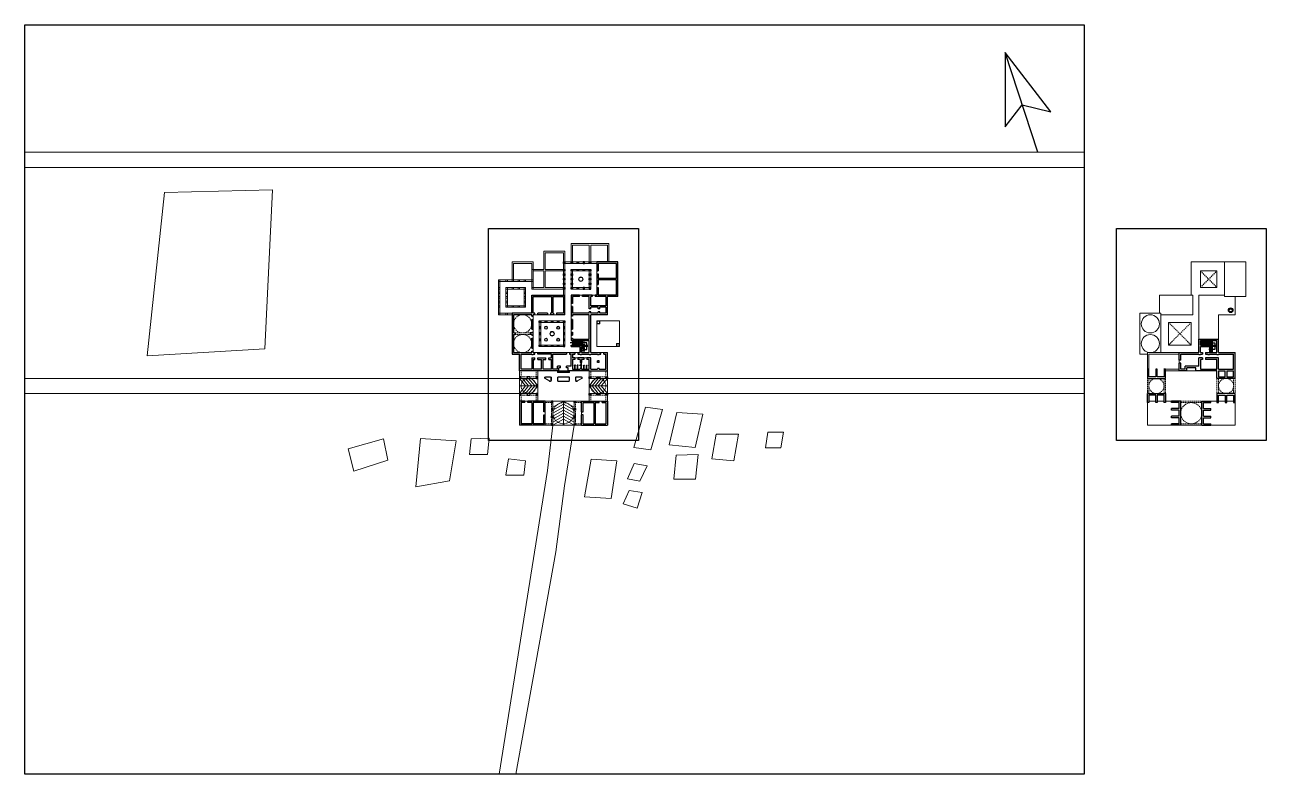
# Model space of a CAD drawing. Header units: millimetres. Extents: x 19 to 1404, y 22 to 319.
# Drawn here: x 18.6 to 510.7, y 21.6 to 318.6 of the extents above; entities that cross this region are included whole.
import ezdxf

# ---------------------------------------------------------------- set-up
doc = ezdxf.new("R2010")
doc.units = ezdxf.units.MM
doc.linetypes.add('HIDDEN', pattern=[0.375, 0.25, -0.125])
for name, color, linetype, lineweight in [('Above', 31, 'Continuous', 15), ('Elevation 1', 41, 'Continuous', 15), ('Elevation 2', 45, 'Continuous', 9), ('Existing', 4, 'Continuous', 13), ('Future expansion', 63, 'Continuous', 9), ('Road', 252, 'Continuous', 13), ('Wall', 42, 'Continuous', 30)]:
    doc.layers.add(name, color=color, linetype=linetype, lineweight=lineweight)
doc.styles.add('1', font='arial.ttf')
doc.dimstyles.new('A3-200', dxfattribs={"dimtxt": 1, "dimasz": 0.5, "dimexe": 0.5, "dimexo": 0.5, "dimgap": 0.1, "dimtad": 2, "dimdec": 1, "dimzin": 0, "dimdsep": 46, "dimtxsty": '1', "dimblk": 'ARCHTICK', "dimcen": 0.1, "dimdle": 0.5, "dimclrd": 256, "dimclre": 256, "dimclrt": 256, "dimadec": 0, "dimazin": 0, "dimtfac": 1, "dimtdec": 1, "dimtofl": 0, "dimtmove": 0, "dimatfit": 3, "dimldrblk": 'ARCHTICK', "dimfxl": 1, "dimtfillclr": 256, "dimtolj": 1, "dimtzin": 0, "dimarcsym": 0})

# ---------------------------------------------------------------- blocks, each defined once
blk = doc.blocks.new('_ArchTick')
at = {"color": 0, "linetype": 'ByBlock', "const_width": 0.15}
blk.add_lwpolyline([(-0.5, -0.5), (0.5, 0.5)], dxfattribs=at)

msp = doc.modelspace()

# ---------------------------------------------------------------- linework, layer by layer
msp.add_line((420.17, 268.09), (407.21, 307.65))
for points in [[(18.59, 318.6), (438.59, 318.6), (438.59, 21.6), (18.59, 21.6)], [(202.42, 153.87), (202.42, 237.87), (261.82, 237.87), (261.82, 153.87)], [(451.3, 153.87), (451.3, 237.87), (510.7, 237.87), (510.7, 153.87)]]:
    msp.add_lwpolyline(points, close=True)
msp.add_lwpolyline([(407.21, 307.65), (407.21, 278.21), (414.01, 286.89), (425.34, 284.06), (407.21, 307.65)])
at = {"layer": 'Above', "linetype": 'HIDDEN', "ltscale": 2}
for p, q in [((484.6, 221.07), (491.2, 214.47)), ((484.6, 214.47), (491.2, 221.07)), ((472, 200.67), (481, 191.67)), ((481, 200.67), (472, 191.67)), ((212.92, 196.47), (218.86, 196.47)), ((212.92, 195.87), (218.92, 195.87)), ((239.92, 191.67), (239.92, 193.47)), ((240.22, 191.67), (240.22, 193.47)), ((240.52, 191.67), (240.52, 193.47)), ((239.62, 188.67), (239.62, 191.07)), ((239.92, 188.67), (239.92, 191.07)), ((240.22, 188.67), (240.22, 191.07)), ((240.52, 191.67), (242.32, 191.67)), ((240.52, 191.37), (242.32, 191.37)), ((240.52, 188.67), (240.52, 191.07)), ((240.52, 191.07), (242.32, 191.07)), ((215.32, 179.07), (215.32, 181.47)), ((217.72, 179.07), (215.32, 179.07)), ((221.32, 179.07), (218.92, 179.07)), ((221.32, 179.07), (221.32, 181.47)), ((242.92, 179.07), (242.92, 181.47)), ((242.92, 179.07), (245.32, 179.07)), ((246.52, 179.07), (248.92, 179.07)), ((248.92, 179.07), (248.92, 181.47)), ((463.6, 178.47), (463.6, 172.47)), ((464.2, 178.47), (464.2, 172.47)), ((470.2, 172.47), (470.2, 178.47)), ((470.8, 172.47), (470.8, 178.47)), ((491.2, 172.47), (491.2, 178.47)), ((491.8, 172.47), (491.8, 178.47)), ((497.8, 178.47), (497.8, 172.47)), ((498.4, 178.47), (498.4, 172.47)), ((217.72, 171.87), (215.32, 171.87)), ((215.32, 171.87), (215.32, 169.47)), ((221.32, 171.87), (218.92, 171.87)), ((221.32, 171.87), (221.32, 169.47)), ((227.32, 168.87), (224.92, 168.87)), ((227.32, 166.47), (227.32, 168.87)), ((236.92, 166.47), (236.92, 168.87)), ((236.92, 168.87), (239.32, 168.87)), ((242.92, 171.87), (245.32, 171.87)), ((242.92, 171.87), (242.92, 169.47)), ((246.52, 171.87), (248.92, 171.87)), ((248.92, 171.87), (248.92, 169.47)), ((476.8, 169.47), (485.2, 169.47)), ((476.8, 168.87), (485.2, 168.87)), ((227.32, 163.47), (227.32, 165.87)), ((227.32, 160.47), (227.32, 162.87)), ((236.92, 163.47), (236.92, 165.87)), ((236.92, 160.47), (236.92, 162.87)), ((227.32, 160.47), (224.92, 160.47)), ((236.92, 160.47), (239.32, 160.47)), ((476.8, 160.47), (485.2, 160.47)), ((476.8, 159.87), (485.2, 159.87))]:
    msp.add_line(p, q, dxfattribs=at)
for centre, radius in [((215.92, 200.07), 3.6), ((215.92, 192.27), 3.6), ((218.32, 175.47), 3), ((245.92, 175.47), 3), ((467.2, 175.47), 3), ((494.8, 175.47), 3), ((232.12, 164.67), 4.2), ((481, 164.67), 4.2)]:
    msp.add_circle(centre, radius, dxfattribs=at)
at = {"layer": 'Elevation 1'}
for p, q in [((232.12, 211.47), (232.12, 224.67)), ((245.32, 224.67), (232.12, 224.67)), ((232.12, 213.87), (232.12, 221.67)), ((245.32, 224.07), (232.72, 224.07)), ((232.72, 211.47), (232.72, 224.07)), ((242.92, 221.67), (235.12, 221.67)), ((235.12, 213.87), (235.12, 221.67)), ((242.92, 213.87), (242.92, 221.67)), ((232.72, 214.47), (232.72, 221.07)), ((242.32, 221.07), (235.72, 221.07)), ((235.72, 214.47), (235.72, 221.07)), ((242.32, 214.47), (242.32, 221.07)), ((245.32, 221.07), (245.32, 219.87)), ((242.92, 213.87), (235.12, 213.87)), ((242.32, 214.47), (235.72, 214.47)), ((245.32, 215.67), (245.32, 214.47)), ((235.12, 206.97), (235.12, 208.17)), ((238.42, 211.47), (239.62, 211.47)), ((243.52, 211.47), (244.72, 211.47)), ((220.12, 201.87), (220.12, 203.07)), ((220.72, 203.67), (221.92, 203.67)), ((225.82, 203.67), (227.02, 203.67)), ((228.22, 203.67), (229.42, 203.67)), ((235.12, 201.87), (235.12, 203.07)), ((220.12, 196.77), (220.12, 197.97)), ((222.52, 201.27), (232.72, 201.27)), ((222.52, 191.07), (222.52, 201.27)), ((223.12, 200.67), (232.12, 200.67)), ((223.12, 191.67), (223.12, 200.67)), ((232.12, 200.67), (232.12, 191.67)), ((232.72, 201.27), (232.72, 191.07)), ((235.12, 197.97), (235.12, 196.77)), ((220.12, 195.57), (220.12, 194.37)), ((235.12, 195.57), (235.12, 194.37)), ((235.72, 191.67), (235.72, 193.47)), ((236.02, 191.67), (236.02, 193.47)), ((236.32, 191.67), (236.32, 193.47)), ((236.62, 191.67), (236.62, 193.47)), ((236.92, 191.67), (236.92, 193.47)), ((237.22, 191.67), (237.22, 193.47)), ((237.52, 191.67), (237.52, 193.47)), ((237.82, 191.67), (237.82, 193.47)), ((238.12, 191.67), (238.12, 193.47)), ((238.42, 191.67), (238.42, 193.47)), ((238.72, 191.67), (238.72, 193.47)), ((239.02, 191.67), (239.02, 193.47)), ((239.32, 191.67), (239.32, 193.47)), ((239.62, 191.67), (239.62, 193.47)), ((484.9, 191.67), (484.9, 193.47)), ((485.2, 191.67), (485.2, 193.47)), ((485.5, 191.67), (485.5, 193.47)), ((485.8, 191.67), (485.8, 193.47)), ((486.1, 191.67), (486.1, 193.47)), ((486.4, 191.67), (486.4, 193.47)), ((486.7, 191.67), (486.7, 193.47)), ((487, 191.67), (487, 193.47)), ((487.3, 191.67), (487.3, 193.47)), ((487.6, 191.67), (487.6, 193.47)), ((487.9, 191.67), (487.9, 193.47)), ((488.2, 191.67), (488.2, 193.47)), ((488.5, 191.67), (488.5, 193.47)), ((488.8, 191.67), (488.8, 193.47)), ((489.1, 191.67), (489.1, 193.47)), ((489.4, 191.67), (489.4, 193.47)), ((220.12, 189.27), (220.12, 190.47)), ((220.72, 188.67), (221.92, 188.67)), ((232.72, 191.07), (222.52, 191.07)), ((232.12, 191.67), (223.12, 191.67)), ((233.32, 188.67), (234.52, 188.67)), ((236.62, 188.67), (237.82, 188.67)), ((246.97, 188.67), (248.17, 188.67)), ((463.6, 188.67), (476.2, 188.67)), ((463.6, 182.07), (463.6, 188.67)), ((464.2, 188.07), (476.2, 188.07)), ((464.2, 182.07), (464.2, 188.07)), ((488.2, 188.67), (488.2, 191.07)), ((488.5, 188.67), (488.5, 191.07)), ((488.8, 188.67), (488.8, 191.07)), ((489.1, 188.67), (489.1, 191.07)), ((489.4, 191.67), (491.2, 191.67)), ((489.4, 191.37), (491.2, 191.37)), ((489.4, 188.67), (489.4, 191.07)), ((489.4, 191.07), (491.2, 191.07)), ((236.62, 186.57), (237.82, 186.57)), ((240.22, 186.57), (241.42, 186.57)), ((476.2, 185.67), (476.2, 184.47)), ((214.72, 179.07), (214.72, 181.47)), ((214.72, 178.47), (214.72, 172.47)), ((217.72, 178.47), (215.32, 178.47)), ((221.32, 178.47), (218.92, 178.47)), ((221.92, 179.07), (221.92, 181.47)), ((221.92, 172.47), (221.92, 178.47)), ((230.32, 181.47), (233.92, 181.47)), ((242.32, 179.07), (242.32, 181.47)), ((242.32, 172.47), (242.32, 178.47)), ((242.92, 178.47), (245.32, 178.47)), ((246.52, 178.47), (248.92, 178.47)), ((249.52, 179.07), (249.52, 181.47)), ((249.52, 178.47), (249.52, 172.47)), ((476.2, 182.07), (470.8, 182.07)), ((476.2, 181.47), (470.8, 181.47)), ((479.2, 181.47), (482.8, 181.47)), ((217.72, 172.47), (215.32, 172.47)), ((221.32, 172.47), (218.92, 172.47)), ((242.92, 172.47), (245.32, 172.47)), ((246.52, 172.47), (248.92, 172.47)), ((214.72, 171.87), (214.72, 169.47)), ((216.82, 169.47), (218.02, 169.47)), ((221.92, 171.87), (221.92, 169.47)), ((227.32, 169.47), (224.92, 169.47)), ((227.92, 169.47), (236.32, 169.47)), ((227.92, 166.47), (227.92, 168.87)), ((236.32, 166.47), (236.32, 168.87)), ((236.92, 169.47), (239.32, 169.47)), ((242.32, 171.87), (242.32, 169.47)), ((246.22, 169.47), (247.42, 169.47)), ((249.52, 171.87), (249.52, 169.47)), ((224.92, 164.07), (224.92, 165.27)), ((227.92, 163.47), (227.92, 165.87)), ((227.92, 160.47), (227.92, 162.87)), ((236.32, 163.47), (236.32, 165.87)), ((236.32, 160.47), (236.32, 162.87)), ((239.32, 164.07), (239.32, 165.27)), ((227.32, 159.87), (224.92, 159.87)), ((236.92, 159.87), (239.32, 159.87))]:
    msp.add_line(p, q, dxfattribs=at)
at = {"layer": 'Elevation 1', "linetype": 'Continuous'}
msp.add_lwpolyline([(239.24, 191.49), (239.58, 192.33), (239.73, 192.33), (239.51, 192.52), (239.65, 192.52), (239.99, 193.36)], dxfattribs=at)
at = {"layer": 'Elevation 1'}
for points in [[(229.72, 181.47), (229.72, 180.87), (234.52, 180.87), (234.52, 181.47)], [(230.02, 181.47), (230.02, 181.17), (234.22, 181.17), (234.22, 181.47)]]:
    msp.add_lwpolyline(points, dxfattribs=at)
at = {"layer": 'Elevation 2'}
for p, q in [((481, 211.47), (481, 224.67)), ((494.2, 224.67), (481, 224.67)), ((502.6, 224.67), (494.2, 224.67)), ((494.2, 224.67), (494.2, 210.87)), ((502.6, 210.87), (502.6, 224.67)), ((491.2, 221.07), (484.6, 221.07)), ((484.6, 214.47), (484.6, 221.07)), ((491.2, 214.47), (491.2, 221.07)), ((491.2, 214.47), (484.6, 214.47)), ((468.4, 204.27), (468.4, 211.47)), ((468.4, 211.47), (481.6, 211.47)), ((481.6, 203.67), (481.6, 211.47)), ((494.2, 211.47), (484, 211.47)), ((484, 211.47), (484, 194.07)), ((502.6, 210.87), (494.2, 210.87)), ((498.4, 203.67), (498.4, 210.87)), ((469, 204.27), (460.6, 204.27)), ((460.6, 204.27), (460.6, 188.07)), ((469, 188.67), (469, 204.27)), ((481.6, 203.67), (469, 203.67)), ((491.8, 194.07), (491.8, 203.67)), ((498.4, 203.67), (491.8, 203.67)), ((254.32, 201.27), (245.32, 201.27)), ((245.32, 191.07), (245.32, 201.27)), ((246.52, 200.07), (245.32, 200.07)), ((245.47, 201.12), (246.37, 201.12)), ((245.47, 201.12), (245.47, 200.22)), ((245.47, 200.22), (246.37, 200.22)), ((246.37, 201.12), (246.37, 200.22)), ((246.52, 200.07), (246.52, 201.27)), ((254.32, 201.27), (254.32, 191.07)), ((472, 200.67), (481, 200.67)), ((472, 191.67), (472, 200.67)), ((481, 200.67), (481, 191.67)), ((253.12, 192.27), (253.12, 191.07)), ((253.12, 192.27), (254.32, 192.27)), ((253.27, 192.12), (253.27, 191.22)), ((253.27, 192.12), (254.17, 192.12)), ((254.17, 192.12), (254.17, 191.22)), ((245.32, 191.07), (254.32, 191.07)), ((253.27, 191.22), (254.17, 191.22)), ((460.6, 188.07), (463.6, 188.07)), ((481, 191.67), (472, 191.67)), ((224.64, 178.65), (224.64, 178.77)), ((224.79, 178.65), (224.79, 178.77)), ((224.79, 178.39), (226.65, 177.31)), ((224.86, 178.52), (226.72, 177.44)), ((224.94, 179.07), (227.02, 179.07)), ((224.94, 178.92), (227.02, 178.92)), ((226.8, 177.42), (227.02, 177.42)), ((226.8, 177.27), (227.02, 177.27)), ((227.17, 177.57), (227.17, 178.77)), ((227.32, 177.57), (227.32, 178.77)), ((229.72, 177.57), (229.72, 178.77)), ((229.87, 177.57), (229.87, 178.77)), ((230.02, 179.07), (232.12, 179.07)), ((230.02, 178.92), (232.12, 178.92)), ((230.02, 177.42), (232.12, 177.42)), ((230.02, 177.27), (232.12, 177.27)), ((234.22, 179.07), (232.12, 179.07)), ((234.22, 178.92), (232.12, 178.92)), ((234.22, 177.42), (232.12, 177.42)), ((234.22, 177.27), (232.12, 177.27)), ((234.37, 177.57), (234.37, 178.77)), ((234.52, 177.57), (234.52, 178.77)), ((236.92, 177.57), (236.92, 178.77)), ((237.07, 177.57), (237.07, 178.77)), ((239.3, 179.07), (237.22, 179.07)), ((239.3, 178.92), (237.22, 178.92)), ((237.44, 177.42), (237.22, 177.42)), ((237.44, 177.27), (237.22, 177.27)), ((239.37, 178.52), (237.51, 177.44)), ((239.45, 178.39), (237.59, 177.31)), ((239.45, 178.65), (239.45, 178.77)), ((239.6, 178.65), (239.6, 178.77)), ((463.6, 169.47), (463.6, 159.87)), ((466.9, 169.47), (464.2, 169.47)), ((470.2, 169.47), (467.5, 169.47)), ((473.2, 169.47), (470.8, 169.47)), ((488.8, 169.47), (491.2, 169.47)), ((491.8, 169.47), (494.5, 169.47)), ((495.1, 169.47), (497.8, 169.47)), ((498.4, 169.47), (498.4, 159.87)), ((473.2, 159.87), (463.6, 159.87)), ((485.2, 159.87), (498.4, 159.87))]:
    msp.add_line(p, q, dxfattribs=at)
for centre, radius in [((239.02, 217.77), 0.9), ((239.02, 217.77), 0.75), ((464.8, 200.07), 3.6), ((225.22, 198.57), 0.6), ((225.22, 198.57), 0.45), ((227.62, 196.17), 0.9), ((227.62, 196.17), 0.75), ((230.02, 198.57), 0.6), ((230.02, 198.57), 0.45), ((225.22, 193.77), 0.6), ((225.22, 193.77), 0.45), ((230.02, 193.77), 0.6), ((230.02, 193.77), 0.45), ((464.8, 192.27), 3.6)]:
    msp.add_circle(centre, radius, dxfattribs=at)
for centre, radius, start, end in [((224.94, 178.77), 0.3, 90, 180), ((224.94, 178.65), 0.3, 180, 240), ((224.94, 178.77), 0.15, 90, 180), ((224.94, 178.65), 0.15, 180, 240), ((226.8, 177.57), 0.3, 240, 270), ((226.8, 177.57), 0.15, 240, 270), ((227.02, 178.77), 0.3, 0, 90), ((227.02, 178.77), 0.15, 0, 90), ((227.02, 177.57), 0.3, 270, 0), ((227.02, 177.57), 0.15, 270, 0), ((230.02, 178.77), 0.3, 90, 180), ((230.02, 177.57), 0.3, 180, 270), ((230.02, 178.77), 0.15, 90, 180), ((230.02, 177.57), 0.15, 180, 270), ((234.22, 178.77), 0.3, 0, 90), ((234.22, 178.77), 0.15, 0, 90), ((234.22, 177.57), 0.3, 270, 0), ((234.22, 177.57), 0.15, 270, 0), ((237.22, 178.77), 0.3, 90, 180), ((237.22, 177.57), 0.3, 180, 270), ((237.22, 178.77), 0.15, 90, 180), ((237.22, 177.57), 0.15, 180, 270), ((237.44, 177.57), 0.15, 270, 300), ((237.44, 177.57), 0.3, 270, 300), ((239.3, 178.77), 0.3, 0, 90), ((239.3, 178.77), 0.15, 0, 90), ((239.3, 178.65), 0.15, 300, 0), ((239.3, 178.65), 0.3, 300, 0)]:
    msp.add_arc(centre, radius, start, end, dxfattribs=at)
at = {"layer": 'Existing'}
for p, q in [((67.14, 187.39), (73.95, 252.18)), ((73.95, 252.18), (116.71, 253.17)), ((116.71, 253.17), (113.74, 190.2)), ((113.74, 190.2), (67.14, 187.39)), ((312.19, 150.96), (313.18, 157.17)), ((313.18, 157.17), (319.31, 157.19)), ((319.31, 157.19), (318.32, 150.96)), ((318.32, 150.96), (312.19, 150.96))]:
    msp.add_line(p, q, dxfattribs=at)
for points in [[(264.69, 167.08), (271.42, 166.09), (266.81, 150.12), (260.02, 151.06), (264.69, 167.08)], [(277.1, 164.98), (287.39, 164.33), (284.31, 151.06), (274.02, 152.07), (277.1, 164.98)], [(146.79, 150.49), (148.95, 141.71), (162.51, 146.12), (160.74, 154.45), (146.79, 150.49)], [(175.39, 154.6), (189.65, 153.68), (186.9, 137.9), (173.63, 135.54), (175.39, 154.6)], [(195.54, 154.48), (202.68, 154.78), (202.02, 148.25), (194.92, 148.25), (195.54, 154.48)], [(292.67, 156.36), (301.48, 156.33), (299.62, 145.75), (290.92, 146.57), (292.67, 156.36)], [(276.84, 148.06), (285.57, 148.29), (284.44, 138.47), (275.84, 138.47), (276.84, 148.06)], [(210.35, 146.52), (217.05, 145.73), (216.39, 140.17), (209.27, 140.17), (210.35, 146.52)], [(243.11, 146.46), (253.27, 145.73), (251.08, 130.84), (240.41, 131.54), (243.11, 146.46)], [(260.09, 144.73), (265.25, 143.86), (262.43, 137.72), (257.46, 138.6), (260.09, 144.73)], [(258.14, 134.05), (263.3, 133.23), (261.38, 127.08), (255.81, 128.81), (258.14, 134.05)]]:
    msp.add_lwpolyline(points, dxfattribs=at)
at = {"layer": 'Future expansion'}
for p, q in [((250.12, 231.87), (235.12, 231.87)), ((235.12, 231.87), (235.12, 224.67)), ((250.12, 231.87), (250.12, 224.67)), ((224.32, 228.87), (232.72, 228.87)), ((224.32, 228.87), (224.32, 221.67)), ((224.92, 228.27), (224.92, 221.67)), ((224.92, 228.27), (232.12, 228.27)), ((232.12, 224.67), (232.12, 228.27)), ((232.72, 224.67), (232.72, 228.87)), ((242.32, 231.27), (235.72, 231.27)), ((235.72, 231.27), (235.72, 224.67)), ((242.32, 231.27), (242.32, 224.67)), ((249.52, 231.27), (242.92, 231.27)), ((242.92, 231.27), (242.92, 224.67)), ((249.52, 231.27), (249.52, 224.67)), ((220.12, 224.67), (211.72, 224.67)), ((211.72, 224.67), (211.72, 217.47)), ((219.52, 224.07), (212.32, 224.07)), ((212.32, 224.07), (212.32, 217.47)), ((219.52, 214.47), (219.52, 224.07)), ((219.52, 221.67), (224.32, 221.67)), ((220.12, 217.47), (220.12, 224.67)), ((224.92, 221.67), (232.12, 221.67)), ((206.32, 204.27), (206.32, 217.47)), ((206.92, 217.47), (220.12, 217.47)), ((206.92, 216.87), (219.52, 216.87)), ((206.92, 204.27), (206.92, 216.87)), ((224.32, 221.07), (220.12, 221.07)), ((220.12, 214.47), (220.12, 216.87)), ((224.32, 221.07), (224.32, 214.47)), ((224.92, 221.07), (232.12, 221.07)), ((224.92, 221.07), (224.92, 214.47)), ((206.32, 206.67), (206.32, 214.47)), ((206.92, 207.27), (206.92, 213.87)), ((209.32, 214.47), (217.12, 214.47)), ((209.32, 206.67), (209.32, 214.47)), ((209.92, 213.87), (216.52, 213.87)), ((209.92, 207.27), (209.92, 213.87)), ((216.52, 207.27), (216.52, 213.87)), ((217.12, 206.67), (217.12, 214.47)), ((224.32, 214.47), (220.12, 214.47)), ((220.12, 213.87), (232.12, 213.87)), ((224.92, 214.47), (232.12, 214.47)), ((209.92, 207.27), (216.52, 207.27)), ((206.92, 204.27), (211.72, 204.27)), ((206.92, 203.67), (211.72, 203.67)), ((209.32, 206.67), (217.12, 206.67))]:
    msp.add_line(p, q, dxfattribs=at)
for points in [[(206.32, 217.47), (206.92, 217.47), (206.92, 216.87), (206.32, 216.87)], [(209.92, 217.47), (209.32, 217.47), (209.32, 216.87), (209.92, 216.87)], [(211.72, 217.47), (212.32, 217.47), (212.32, 216.87), (211.72, 216.87)], [(214.72, 217.47), (214.12, 217.47), (214.12, 216.87), (214.72, 216.87)], [(217.12, 217.47), (216.52, 217.47), (216.52, 216.87), (217.12, 216.87)], [(220.12, 217.47), (219.52, 217.47), (219.52, 216.87), (220.12, 216.87)], [(206.32, 214.47), (206.92, 214.47), (206.92, 213.87), (206.32, 213.87)], [(206.32, 212.67), (206.92, 212.67), (206.92, 212.07), (206.32, 212.07)], [(209.92, 214.47), (209.32, 214.47), (209.32, 213.87), (209.92, 213.87)], [(209.92, 212.67), (209.32, 212.67), (209.32, 212.07), (209.92, 212.07)], [(212.32, 214.47), (211.72, 214.47), (211.72, 213.87), (212.32, 213.87)], [(214.72, 214.47), (214.12, 214.47), (214.12, 213.87), (214.72, 213.87)], [(217.12, 214.47), (216.52, 214.47), (216.52, 213.87), (217.12, 213.87)], [(217.12, 212.67), (216.52, 212.67), (216.52, 212.07), (217.12, 212.07)], [(220.12, 214.47), (219.52, 214.47), (219.52, 213.87), (220.12, 213.87)], [(206.32, 210.87), (206.92, 210.87), (206.92, 210.27), (206.32, 210.27)], [(206.32, 209.07), (206.92, 209.07), (206.92, 208.47), (206.32, 208.47)], [(206.32, 207.27), (206.92, 207.27), (206.92, 206.67), (206.32, 206.67)], [(209.92, 210.87), (209.32, 210.87), (209.32, 210.27), (209.92, 210.27)], [(209.92, 209.07), (209.32, 209.07), (209.32, 208.47), (209.92, 208.47)], [(209.32, 207.27), (209.92, 207.27), (209.92, 206.67), (209.32, 206.67)], [(211.72, 207.27), (212.32, 207.27), (212.32, 206.67), (211.72, 206.67)], [(214.72, 207.27), (214.12, 207.27), (214.12, 206.67), (214.72, 206.67)], [(217.12, 210.87), (216.52, 210.87), (216.52, 210.27), (217.12, 210.27)], [(217.12, 209.07), (216.52, 209.07), (216.52, 208.47), (217.12, 208.47)], [(217.12, 207.27), (216.52, 207.27), (216.52, 206.67), (217.12, 206.67)], [(206.32, 204.27), (206.92, 204.27), (206.92, 203.67), (206.32, 203.67)], [(209.32, 204.27), (209.92, 204.27), (209.92, 203.67), (209.32, 203.67)]]:
    msp.add_lwpolyline(points, close=True, dxfattribs=at)
at = {"layer": 'Road'}
for p, q in [((18.59, 268.09), (438.59, 268.09)), ((18.59, 262.09), (438.59, 262.09)), ((18.59, 178.47), (215.6, 178.47)), ((249.52, 178.47), (438.59, 178.47)), ((18.59, 172.47), (215.6, 172.47)), ((214.72, 175.47), (221.92, 175.47)), ((249.52, 175.47), (242.32, 175.47)), ((249.52, 172.47), (438.59, 172.47)), ((232.12, 159.87), (232.12, 169.47)), ((225.79, 141.95), (227.92, 159.87)), ((227.92, 159.87), (236.32, 159.87)), ((236.32, 159.87), (232.52, 135.95)), ((476.8, 159.87), (485.2, 159.87)), ((206.63, 21.6), (225.79, 141.95)), ((232.52, 135.95), (229.05, 109.74)), ((229.05, 109.74), (213.24, 21.6))]:
    msp.add_line(p, q, dxfattribs=at)
for points in [[(214.72, 178.47), (217.12, 175.47), (214.72, 172.47)], [(215.92, 178.47), (218.32, 175.47), (215.92, 172.47)], [(217.12, 178.47), (219.52, 175.47), (217.12, 172.47)], [(218.32, 178.47), (220.72, 175.47), (218.32, 172.47)], [(219.52, 178.47), (221.92, 175.47), (219.52, 172.47)], [(244.72, 178.47), (242.32, 175.47), (244.72, 172.47)], [(245.92, 178.47), (243.52, 175.47), (245.92, 172.47)], [(247.12, 178.47), (244.72, 175.47), (247.12, 172.47)], [(248.32, 178.47), (245.92, 175.47), (248.32, 172.47)], [(249.52, 178.47), (247.12, 175.47), (249.52, 172.47)], [(227.92, 167.07), (232.12, 169.47), (236.32, 167.07)], [(227.92, 165.87), (232.12, 168.27), (236.32, 165.87)], [(227.92, 164.67), (232.12, 167.07), (236.32, 164.67)], [(227.92, 163.47), (232.12, 165.87), (236.32, 163.47)], [(227.92, 162.27), (232.12, 164.67), (236.32, 162.27)], [(227.92, 161.07), (232.12, 163.47), (236.32, 161.07)], [(227.92, 159.87), (232.12, 162.27), (236.32, 159.87)]]:
    msp.add_lwpolyline(points, dxfattribs=at)
at = {"layer": 'Wall'}
for p, q in [((253.72, 224.67), (245.32, 224.67)), ((245.32, 224.67), (245.32, 221.07)), ((245.92, 224.07), (245.92, 221.07)), ((253.12, 224.07), (245.92, 224.07)), ((253.12, 218.07), (253.12, 224.07)), ((253.72, 210.87), (253.72, 224.67)), ((245.32, 221.07), (245.92, 221.07)), ((245.32, 219.87), (245.32, 215.67)), ((245.32, 219.87), (245.92, 219.87)), ((245.92, 219.87), (245.92, 218.07)), ((253.12, 218.07), (245.92, 218.07)), ((245.92, 217.47), (245.92, 215.67)), ((253.12, 217.47), (245.92, 217.47)), ((253.12, 211.47), (253.12, 217.47)), ((245.32, 215.67), (245.92, 215.67)), ((245.32, 214.47), (245.32, 211.47)), ((245.32, 214.47), (245.92, 214.47)), ((245.92, 214.47), (245.92, 211.47)), ((219.52, 204.27), (219.52, 211.47)), ((219.52, 211.47), (232.72, 211.47)), ((220.12, 204.27), (220.12, 210.87)), ((220.12, 210.87), (227.32, 210.87)), ((227.32, 210.87), (227.32, 204.27)), ((227.92, 210.87), (232.12, 210.87)), ((227.92, 210.87), (227.92, 204.27)), ((232.12, 210.87), (232.12, 204.27)), ((232.72, 203.67), (232.72, 211.47)), ((235.12, 211.47), (235.12, 208.17)), ((238.42, 211.47), (235.12, 211.47)), ((235.72, 208.17), (235.12, 208.17)), ((235.72, 206.97), (235.12, 206.97)), ((235.12, 206.97), (235.12, 203.07)), ((235.72, 210.87), (235.72, 208.17)), ((238.42, 210.87), (235.72, 210.87)), ((235.72, 206.97), (235.72, 204.27)), ((238.42, 210.87), (238.42, 211.47)), ((243.52, 211.47), (239.62, 211.47)), ((239.62, 210.87), (239.62, 211.47)), ((242.32, 210.87), (239.62, 210.87)), ((242.32, 206.07), (242.32, 210.87)), ((242.92, 207.27), (242.92, 210.87)), ((243.52, 210.87), (242.92, 210.87)), ((248.92, 207.27), (242.92, 207.27)), ((243.52, 211.47), (243.52, 210.87)), ((243.52, 211.47), (243.52, 210.87)), ((245.32, 211.47), (244.72, 211.47)), ((244.72, 211.47), (244.72, 210.87)), ((248.92, 210.87), (244.72, 210.87)), ((253.12, 211.47), (245.92, 211.47)), ((248.92, 210.87), (248.92, 207.27)), ((253.72, 210.87), (249.52, 210.87)), ((249.52, 203.67), (249.52, 210.87)), ((219.52, 204.27), (211.72, 204.27)), ((211.72, 204.27), (211.72, 188.07)), ((219.52, 203.67), (212.32, 203.67)), ((212.32, 203.67), (212.32, 196.47)), ((219.52, 203.07), (219.52, 203.67)), ((219.52, 203.07), (220.12, 203.07)), ((219.52, 197.97), (219.52, 201.87)), ((219.52, 201.87), (220.12, 201.87)), ((220.72, 204.27), (220.12, 204.27)), ((220.12, 203.07), (220.12, 203.67)), ((220.72, 203.67), (220.12, 203.67)), ((220.12, 197.97), (220.12, 201.87)), ((220.72, 203.67), (220.72, 204.27)), ((225.82, 204.27), (221.92, 204.27)), ((221.92, 203.67), (221.92, 204.27)), ((225.82, 203.67), (221.92, 203.67)), ((225.82, 204.27), (225.82, 203.67)), ((227.32, 204.27), (227.02, 204.27)), ((227.02, 204.27), (227.02, 203.67)), ((228.22, 203.67), (227.02, 203.67)), ((228.22, 204.27), (227.92, 204.27)), ((228.22, 204.27), (228.22, 203.67)), ((232.12, 204.27), (229.42, 204.27)), ((229.42, 204.27), (229.42, 203.67)), ((232.72, 203.67), (229.42, 203.67)), ((235.72, 203.07), (235.12, 203.07)), ((235.12, 201.87), (235.12, 197.97)), ((235.72, 201.87), (235.12, 201.87)), ((242.32, 204.27), (235.72, 204.27)), ((242.32, 203.67), (235.72, 203.67)), ((235.72, 203.67), (235.72, 203.07)), ((235.72, 201.87), (235.72, 197.97)), ((242.92, 206.07), (242.32, 206.07)), ((242.32, 204.27), (242.32, 204.87)), ((242.92, 204.87), (242.32, 204.87)), ((242.32, 194.07), (242.32, 203.67)), ((242.92, 206.07), (242.92, 206.67)), ((245.92, 206.67), (242.92, 206.67)), ((242.92, 204.27), (242.92, 204.87)), ((245.92, 204.27), (242.92, 204.27)), ((249.52, 203.67), (242.92, 203.67)), ((242.92, 188.67), (242.92, 203.67)), ((245.92, 206.07), (245.92, 206.67)), ((246.52, 206.07), (245.92, 206.07)), ((245.92, 204.27), (245.92, 204.87)), ((246.52, 204.87), (245.92, 204.87)), ((248.92, 206.67), (246.52, 206.67)), ((246.52, 206.07), (246.52, 206.67)), ((246.52, 204.27), (246.52, 204.87)), ((248.92, 204.27), (246.52, 204.27)), ((248.92, 206.67), (248.92, 204.27)), ((219.52, 197.97), (220.12, 197.97)), ((235.12, 197.97), (235.72, 197.97)), ((212.32, 196.47), (212.92, 196.47)), ((212.32, 195.87), (212.32, 188.67)), ((212.32, 195.87), (212.92, 195.87)), ((212.92, 196.47), (212.92, 195.87)), ((218.92, 196.47), (218.92, 195.87)), ((219.52, 196.47), (218.92, 196.47)), ((219.52, 195.87), (218.92, 195.87)), ((219.52, 196.47), (219.52, 196.77)), ((219.52, 196.77), (220.12, 196.77)), ((219.52, 195.57), (219.52, 195.87)), ((219.52, 195.57), (220.12, 195.57)), ((219.52, 190.47), (219.52, 194.37)), ((219.52, 194.37), (220.12, 194.37)), ((220.12, 195.57), (220.12, 196.77)), ((220.12, 190.47), (220.12, 194.37)), ((235.12, 196.77), (235.72, 196.77)), ((235.12, 196.77), (235.12, 195.57)), ((235.12, 195.57), (235.72, 195.57)), ((235.12, 194.37), (235.72, 194.37)), ((235.12, 194.37), (235.12, 193.47)), ((235.12, 193.47), (242.32, 193.47)), ((235.72, 196.77), (235.72, 195.57)), ((235.72, 194.37), (235.72, 194.07)), ((235.72, 194.07), (242.32, 194.07)), ((242.32, 188.67), (242.32, 193.47)), ((484, 188.67), (484, 194.07)), ((484, 194.07), (491.8, 194.07)), ((484.6, 193.47), (491.2, 193.47)), ((484.6, 191.67), (484.6, 193.47)), ((491.2, 188.67), (491.2, 193.47)), ((491.8, 188.67), (491.8, 194.07)), ((211.72, 188.07), (214.72, 188.07)), ((212.32, 188.67), (219.52, 188.67)), ((214.72, 181.47), (214.72, 188.07)), ((215.32, 188.07), (219.52, 188.07)), ((215.32, 182.07), (215.32, 188.07)), ((219.52, 190.47), (220.12, 190.47)), ((219.52, 188.67), (219.52, 189.27)), ((219.52, 189.27), (220.12, 189.27)), ((219.52, 188.07), (219.52, 187.77)), ((220.12, 187.77), (219.52, 187.77)), ((220.12, 188.67), (220.12, 189.27)), ((220.12, 188.67), (220.72, 188.67)), ((220.12, 187.77), (220.12, 188.07)), ((220.12, 188.07), (220.72, 188.07)), ((220.72, 188.07), (220.72, 188.67)), ((221.92, 188.67), (233.32, 188.67)), ((221.92, 188.07), (221.92, 188.67)), ((227.32, 188.07), (221.92, 188.07)), ((227.32, 186.57), (227.32, 188.07)), ((227.92, 188.07), (233.32, 188.07)), ((227.92, 182.07), (227.92, 188.07)), ((233.32, 188.67), (233.32, 188.07)), ((234.52, 188.67), (236.62, 188.67)), ((234.52, 188.67), (234.52, 188.07)), ((234.52, 188.07), (235.12, 188.07)), ((235.12, 191.07), (235.12, 191.67)), ((235.12, 191.67), (240.52, 191.67)), ((235.12, 191.07), (238.72, 191.07)), ((235.12, 183.27), (235.12, 188.07)), ((235.72, 188.07), (235.72, 186.57)), ((235.72, 188.07), (236.62, 188.07)), ((236.62, 188.67), (236.62, 188.07)), ((237.82, 188.67), (238.72, 188.67)), ((237.82, 188.67), (237.82, 188.07)), ((237.82, 188.07), (238.72, 188.07)), ((238.72, 188.67), (238.72, 191.07)), ((238.72, 187.77), (238.72, 188.07)), ((239.32, 187.77), (238.72, 187.77)), ((239.32, 188.67), (239.32, 191.07)), ((239.32, 191.07), (240.52, 191.07)), ((239.32, 188.67), (242.32, 188.67)), ((239.32, 187.77), (239.32, 188.07)), ((239.32, 188.07), (242.32, 188.07)), ((240.52, 191.07), (240.52, 191.67)), ((242.32, 187.77), (242.32, 188.07)), ((242.92, 187.77), (242.32, 187.77)), ((242.92, 188.67), (246.97, 188.67)), ((242.92, 188.07), (245.62, 188.07)), ((242.92, 187.77), (242.92, 188.07)), ((245.62, 187.77), (245.62, 188.07)), ((246.22, 187.77), (245.62, 187.77)), ((246.22, 187.77), (246.22, 188.07)), ((246.22, 188.07), (246.97, 188.07)), ((246.97, 188.07), (246.97, 188.67)), ((248.17, 188.07), (248.17, 188.67)), ((248.17, 188.67), (249.52, 188.67)), ((248.17, 188.07), (248.92, 188.07)), ((248.92, 182.07), (248.92, 188.07)), ((249.52, 181.47), (249.52, 188.67)), ((476.2, 188.67), (484, 188.67)), ((476.2, 185.67), (476.2, 188.67)), ((476.8, 188.07), (484, 188.07)), ((476.8, 185.67), (476.8, 188.07)), ((484, 188.07), (484, 187.77)), ((484.6, 187.77), (484, 187.77)), ((484.6, 191.67), (489.4, 191.67)), ((484.6, 191.07), (489.4, 191.07)), ((484.6, 188.67), (484.6, 191.07)), ((484.6, 188.67), (485.5, 188.67)), ((484.6, 188.07), (485.5, 188.07)), ((484.6, 187.77), (484.6, 188.07)), ((485.5, 188.67), (485.5, 188.07)), ((486.7, 188.67), (491.2, 188.67)), ((486.7, 188.67), (486.7, 188.07)), ((486.7, 188.07), (487.6, 188.07)), ((487.6, 187.77), (487.6, 188.07)), ((488.2, 187.77), (487.6, 187.77)), ((488.2, 188.07), (491.2, 188.07)), ((488.2, 187.77), (488.2, 188.07)), ((489.4, 191.07), (489.4, 191.67)), ((491.2, 187.77), (491.2, 188.07)), ((491.8, 187.77), (491.2, 187.77)), ((491.8, 188.67), (498.4, 188.67)), ((491.8, 188.07), (497.8, 188.07)), ((491.8, 187.77), (491.8, 188.07)), ((497.8, 182.07), (497.8, 188.07)), ((498.4, 178.47), (498.4, 188.67)), ((219.52, 186.57), (219.52, 182.07)), ((219.52, 186.57), (220.72, 186.57)), ((220.12, 185.97), (220.12, 182.07)), ((220.12, 185.97), (220.72, 185.97)), ((220.72, 185.97), (220.72, 186.57)), ((221.92, 186.57), (225.07, 186.57)), ((221.92, 185.97), (221.92, 186.57)), ((221.92, 185.97), (223.42, 185.97)), ((223.42, 182.07), (223.42, 185.97)), ((224.02, 185.97), (225.07, 185.97)), ((224.02, 182.07), (224.02, 185.97)), ((225.07, 185.97), (225.07, 186.57)), ((226.27, 186.57), (227.32, 186.57)), ((226.27, 185.97), (226.27, 186.57)), ((226.27, 185.97), (227.32, 185.97)), ((227.32, 182.07), (227.32, 185.97)), ((229.72, 182.07), (229.72, 183.27)), ((230.92, 183.27), (229.72, 183.27)), ((230.32, 181.47), (230.32, 182.67)), ((230.92, 182.67), (230.32, 182.67)), ((230.92, 182.67), (230.92, 183.27)), ((235.12, 183.27), (233.32, 183.27)), ((233.32, 182.67), (233.32, 183.27)), ((233.92, 182.67), (233.32, 182.67)), ((233.92, 181.47), (233.92, 182.67)), ((236.62, 186.57), (235.72, 186.57)), ((236.62, 185.97), (235.72, 185.97)), ((235.72, 185.97), (235.72, 182.07)), ((235.79, 183.72), (235.72, 183.72)), ((235.79, 183.57), (235.72, 183.57)), ((235.79, 183.57), (235.79, 183.72)), ((236.84, 183.72), (236.54, 183.72)), ((236.54, 183.57), (236.54, 183.72)), ((236.62, 183.57), (236.54, 183.57)), ((236.62, 186.57), (236.62, 185.97)), ((236.62, 182.07), (236.62, 183.57)), ((236.77, 182.07), (236.77, 183.57)), ((236.84, 183.57), (236.77, 183.57)), ((236.84, 183.57), (236.84, 183.72)), ((237.89, 183.72), (237.59, 183.72)), ((237.59, 183.57), (237.59, 183.72)), ((237.67, 183.57), (237.59, 183.57)), ((237.67, 182.07), (237.67, 183.57)), ((240.22, 186.57), (237.82, 186.57)), ((237.82, 186.57), (237.82, 185.97)), ((238.72, 185.97), (237.82, 185.97)), ((237.89, 183.57), (237.82, 183.57)), ((237.82, 182.07), (237.82, 183.57)), ((237.89, 183.57), (237.89, 183.72)), ((238.94, 183.72), (238.64, 183.72)), ((238.64, 183.57), (238.64, 183.72)), ((238.94, 183.57), (238.64, 183.57)), ((238.72, 185.97), (238.72, 184.77)), ((239.32, 184.77), (238.72, 184.77)), ((238.72, 182.37), (238.72, 182.07)), ((239.32, 182.37), (238.72, 182.37)), ((238.94, 184.77), (238.94, 183.72)), ((238.94, 183.57), (238.94, 182.37)), ((239.09, 184.77), (239.09, 183.72)), ((239.09, 183.72), (239.39, 183.72)), ((239.09, 183.57), (239.39, 183.57)), ((239.09, 183.57), (239.09, 182.37)), ((239.32, 185.97), (239.32, 184.77)), ((240.22, 185.97), (239.32, 185.97)), ((239.32, 182.37), (239.32, 182.07)), ((239.39, 183.57), (239.39, 183.72)), ((240.14, 183.57), (240.14, 183.72)), ((240.14, 183.72), (240.44, 183.72)), ((240.14, 183.57), (240.22, 183.57)), ((240.22, 186.57), (240.22, 185.97)), ((240.22, 182.07), (240.22, 183.57)), ((240.37, 182.07), (240.37, 183.57)), ((240.37, 183.57), (240.44, 183.57)), ((240.44, 183.57), (240.44, 183.72)), ((241.19, 183.57), (241.19, 183.72)), ((241.19, 183.72), (241.49, 183.72)), ((241.19, 183.57), (241.27, 183.57)), ((241.27, 182.07), (241.27, 183.57)), ((242.92, 186.57), (241.42, 186.57)), ((241.42, 186.57), (241.42, 185.97)), ((242.32, 185.97), (241.42, 185.97)), ((241.42, 182.07), (241.42, 183.57)), ((241.42, 183.57), (241.49, 183.57)), ((241.49, 183.57), (241.49, 183.72)), ((242.24, 183.57), (242.24, 183.72)), ((242.24, 183.72), (242.32, 183.72)), ((242.24, 183.57), (242.32, 183.57)), ((242.32, 182.07), (242.32, 185.97)), ((242.92, 182.07), (242.92, 186.57)), ((246.22, 185.37), (245.62, 185.37)), ((245.62, 184.77), (245.62, 185.37)), ((246.22, 184.77), (245.62, 184.77)), ((245.62, 182.37), (245.62, 182.07)), ((246.22, 182.37), (245.62, 182.37)), ((246.22, 184.77), (246.22, 185.37)), ((246.22, 182.37), (246.22, 182.07)), ((476.8, 185.67), (476.2, 185.67)), ((476.2, 181.47), (476.2, 184.47)), ((476.8, 184.47), (476.2, 184.47)), ((476.8, 182.07), (476.8, 184.47)), ((484, 183.27), (478.6, 183.27)), ((478.6, 182.07), (478.6, 183.27)), ((482.8, 182.67), (479.2, 182.67)), ((479.2, 181.47), (479.2, 182.67)), ((482.8, 181.47), (482.8, 182.67)), ((484, 183.27), (484, 186.57)), ((485.5, 186.57), (484, 186.57)), ((485.5, 185.97), (484.6, 185.97)), ((484.6, 185.97), (484.6, 182.07)), ((485.5, 186.57), (485.5, 185.97)), ((491.8, 186.57), (486.7, 186.57)), ((486.7, 186.57), (486.7, 185.97)), ((491.2, 185.97), (486.7, 185.97)), ((491.2, 182.07), (491.2, 185.97)), ((491.8, 182.07), (491.8, 186.57)), ((230.32, 181.47), (214.72, 181.47)), ((219.52, 182.07), (215.32, 182.07)), ((218.92, 179.07), (217.72, 179.07)), ((217.72, 179.07), (217.72, 178.47)), ((217.72, 178.47), (218.92, 178.47)), ((218.92, 178.47), (218.92, 179.07)), ((223.42, 182.07), (220.12, 182.07)), ((227.32, 182.07), (224.02, 182.07)), ((229.72, 182.07), (227.92, 182.07)), ((242.32, 181.47), (233.92, 181.47)), ((235.72, 182.07), (238.72, 182.07)), ((239.32, 182.07), (242.32, 182.07)), ((242.32, 181.47), (249.52, 181.47)), ((242.92, 182.07), (245.62, 182.07)), ((245.32, 179.07), (246.52, 179.07)), ((245.32, 178.47), (245.32, 179.07)), ((246.52, 178.47), (245.32, 178.47)), ((246.22, 182.07), (248.92, 182.07)), ((246.52, 179.07), (246.52, 178.47)), ((464.2, 182.07), (463.6, 182.07)), ((463.6, 182.07), (463.6, 178.47)), ((463.6, 178.47), (470.8, 178.47)), ((464.2, 179.07), (464.2, 182.07)), ((466.9, 179.07), (464.2, 179.07)), ((467.49, 182.07), (466.89, 182.07)), ((466.9, 182.07), (466.9, 179.07)), ((467.5, 179.07), (467.5, 182.07)), ((470.2, 179.07), (467.5, 179.07)), ((470.79, 182.07), (470.19, 182.07)), ((470.2, 182.07), (470.2, 179.07)), ((470.8, 178.47), (470.8, 182.07)), ((479.2, 181.47), (476.2, 181.47)), ((478.6, 182.07), (476.8, 182.07)), ((491.2, 181.47), (482.8, 181.47)), ((484.6, 182.07), (491.2, 182.07)), ((491.2, 178.47), (491.2, 181.47)), ((498.4, 178.47), (491.2, 178.47)), ((491.8, 182.07), (497.8, 182.07)), ((491.8, 181.47), (494.5, 181.47)), ((491.8, 181.47), (491.8, 179.07)), ((491.8, 179.07), (494.5, 179.07)), ((494.5, 179.07), (494.5, 181.47)), ((495.1, 181.47), (495.1, 179.07)), ((495.1, 181.47), (497.8, 181.47)), ((495.1, 179.07), (497.8, 179.07)), ((497.8, 179.07), (497.8, 181.47)), ((218.92, 172.47), (217.72, 172.47)), ((217.72, 172.47), (217.72, 171.87)), ((218.92, 171.87), (218.92, 172.47)), ((245.32, 172.47), (246.52, 172.47)), ((245.32, 171.87), (245.32, 172.47)), ((246.52, 172.47), (246.52, 171.87)), ((463.6, 168.87), (463.6, 172.47)), ((463.6, 172.47), (470.8, 172.47)), ((470.8, 172.47), (470.8, 168.87)), ((498.4, 172.47), (491.2, 172.47)), ((491.2, 172.47), (491.2, 168.87)), ((498.4, 168.87), (498.4, 172.47)), ((216.82, 169.47), (214.72, 169.47)), ((214.72, 169.47), (214.72, 159.87)), ((216.82, 168.87), (215.32, 168.87)), ((215.32, 168.87), (215.32, 160.47)), ((216.82, 168.87), (216.82, 169.47)), ((217.72, 171.87), (218.92, 171.87)), ((224.92, 169.47), (218.02, 169.47)), ((218.02, 168.87), (218.02, 169.47)), ((219.52, 168.87), (218.02, 168.87)), ((219.52, 168.87), (219.52, 160.47)), ((224.32, 168.87), (220.12, 168.87)), ((220.12, 168.87), (220.12, 160.47)), ((224.32, 165.27), (224.32, 168.87)), ((224.92, 165.27), (224.92, 169.47)), ((239.32, 165.27), (239.32, 169.47)), ((239.32, 169.47), (246.22, 169.47)), ((239.92, 165.27), (239.92, 168.87)), ((239.92, 168.87), (244.12, 168.87)), ((244.12, 168.87), (244.12, 160.47)), ((244.72, 168.87), (246.22, 168.87)), ((244.72, 168.87), (244.72, 160.47)), ((246.52, 171.87), (245.32, 171.87)), ((246.22, 168.87), (246.22, 169.47)), ((247.42, 169.47), (249.52, 169.47)), ((247.42, 168.87), (247.42, 169.47)), ((247.42, 168.87), (248.92, 168.87)), ((248.92, 168.87), (248.92, 160.47)), ((249.52, 169.47), (249.52, 159.87)), ((464.2, 168.87), (463.6, 168.87)), ((464.2, 171.87), (464.2, 168.87)), ((466.9, 171.87), (464.2, 171.87)), ((467.49, 168.87), (466.89, 168.87)), ((466.9, 168.87), (466.9, 171.87)), ((470.2, 171.87), (467.5, 171.87)), ((467.5, 171.87), (467.5, 168.87)), ((470.79, 168.87), (470.19, 168.87)), ((470.2, 168.87), (470.2, 171.87)), ((473.2, 168.87), (473.2, 169.47)), ((476.8, 169.47), (473.2, 169.47)), ((476.2, 168.87), (473.2, 168.87)), ((476.2, 166.47), (476.2, 168.87)), ((476.8, 159.87), (476.8, 169.47)), ((485.2, 159.87), (485.2, 169.47)), ((485.2, 169.47), (488.8, 169.47)), ((485.8, 166.47), (485.8, 168.87)), ((485.8, 168.87), (488.8, 168.87)), ((488.8, 168.87), (488.8, 169.47)), ((491.2, 168.87), (491.8, 168.87)), ((491.8, 171.87), (494.5, 171.87)), ((491.8, 168.87), (491.8, 171.87)), ((494.5, 171.87), (494.5, 168.87)), ((494.5, 168.87), (495.1, 168.87)), ((495.1, 171.87), (497.8, 171.87)), ((495.1, 168.87), (495.1, 171.87)), ((497.8, 171.87), (497.8, 168.87)), ((497.8, 168.87), (498.4, 168.87)), ((224.92, 165.27), (224.32, 165.27)), ((224.32, 160.47), (224.32, 164.07)), ((224.32, 164.07), (224.92, 164.07)), ((224.92, 159.87), (224.92, 164.07)), ((239.32, 165.27), (239.92, 165.27)), ((239.32, 159.87), (239.32, 164.07)), ((239.92, 164.07), (239.32, 164.07)), ((239.92, 160.47), (239.92, 164.07)), ((473.2, 165.87), (473.2, 166.47)), ((476.2, 166.47), (473.2, 166.47)), ((476.2, 165.87), (473.2, 165.87)), ((473.2, 162.87), (473.2, 163.47)), ((476.2, 163.47), (473.2, 163.47)), ((476.2, 162.87), (473.2, 162.87)), ((476.2, 163.47), (476.2, 165.87)), ((476.2, 160.47), (476.2, 162.87)), ((485.8, 166.47), (488.8, 166.47)), ((485.8, 163.47), (485.8, 165.87)), ((485.8, 165.87), (488.8, 165.87)), ((485.8, 163.47), (488.8, 163.47)), ((485.8, 160.47), (485.8, 162.87)), ((485.8, 162.87), (488.8, 162.87)), ((488.8, 165.87), (488.8, 166.47)), ((488.8, 162.87), (488.8, 163.47)), ((224.92, 159.87), (214.72, 159.87)), ((219.52, 160.47), (215.32, 160.47)), ((224.32, 160.47), (220.12, 160.47)), ((239.32, 159.87), (249.52, 159.87)), ((239.92, 160.47), (244.12, 160.47)), ((244.72, 160.47), (248.92, 160.47)), ((473.2, 159.87), (473.2, 160.47)), ((476.2, 160.47), (473.2, 160.47)), ((476.8, 159.87), (473.2, 159.87)), ((485.2, 159.87), (488.8, 159.87)), ((485.8, 160.47), (488.8, 160.47)), ((488.8, 159.87), (488.8, 160.47))]:
    msp.add_line(p, q, dxfattribs=at)
for points in [[(232.12, 224.67), (232.72, 224.67), (232.72, 224.07), (232.12, 224.07)], [(232.12, 221.67), (232.72, 221.67), (232.72, 221.07), (232.12, 221.07)], [(235.12, 224.67), (235.72, 224.67), (235.72, 224.07), (235.12, 224.07)], [(235.12, 221.67), (235.72, 221.67), (235.72, 221.07), (235.12, 221.07)], [(237.52, 224.67), (238.12, 224.67), (238.12, 224.07), (237.52, 224.07)], [(237.52, 221.67), (238.12, 221.67), (238.12, 221.07), (237.52, 221.07)], [(240.52, 224.67), (239.92, 224.67), (239.92, 224.07), (240.52, 224.07)], [(239.92, 221.67), (240.52, 221.67), (240.52, 221.07), (239.92, 221.07)], [(242.32, 224.67), (242.92, 224.67), (242.92, 224.07), (242.32, 224.07)], [(242.32, 221.67), (242.92, 221.67), (242.92, 221.07), (242.32, 221.07)], [(232.12, 219.87), (232.72, 219.87), (232.72, 219.27), (232.12, 219.27)], [(232.12, 218.07), (232.72, 218.07), (232.72, 217.47), (232.12, 217.47)], [(235.12, 219.87), (235.72, 219.87), (235.72, 219.27), (235.12, 219.27)], [(235.12, 218.07), (235.72, 218.07), (235.72, 217.47), (235.12, 217.47)], [(242.32, 219.87), (242.92, 219.87), (242.92, 219.27), (242.32, 219.27)], [(242.32, 218.07), (242.92, 218.07), (242.92, 217.47), (242.32, 217.47)], [(232.12, 216.27), (232.72, 216.27), (232.72, 215.67), (232.12, 215.67)], [(232.12, 214.47), (232.72, 214.47), (232.72, 213.87), (232.12, 213.87)], [(235.12, 216.27), (235.72, 216.27), (235.72, 215.67), (235.12, 215.67)], [(235.12, 214.47), (235.72, 214.47), (235.72, 213.87), (235.12, 213.87)], [(237.52, 214.47), (238.12, 214.47), (238.12, 213.87), (237.52, 213.87)], [(240.52, 214.47), (239.92, 214.47), (239.92, 213.87), (240.52, 213.87)], [(242.32, 216.27), (242.92, 216.27), (242.92, 215.67), (242.32, 215.67)], [(242.92, 214.47), (242.32, 214.47), (242.32, 213.87), (242.92, 213.87)], [(222.52, 201.27), (223.12, 201.27), (223.12, 200.67), (222.52, 200.67)], [(223.12, 198.87), (222.52, 198.87), (222.52, 198.27), (223.12, 198.27)], [(224.92, 201.27), (225.52, 201.27), (225.52, 200.67), (224.92, 200.67)], [(227.32, 201.27), (227.92, 201.27), (227.92, 200.67), (227.32, 200.67)], [(229.72, 201.27), (230.32, 201.27), (230.32, 200.67), (229.72, 200.67)], [(232.12, 201.27), (232.72, 201.27), (232.72, 200.67), (232.12, 200.67)], [(232.72, 198.87), (232.12, 198.87), (232.12, 198.27), (232.72, 198.27)], [(223.12, 196.47), (222.52, 196.47), (222.52, 195.87), (223.12, 195.87)], [(223.12, 194.07), (222.52, 194.07), (222.52, 193.47), (223.12, 193.47)], [(232.72, 196.47), (232.12, 196.47), (232.12, 195.87), (232.72, 195.87)], [(232.72, 194.07), (232.12, 194.07), (232.12, 193.47), (232.72, 193.47)], [(222.52, 191.67), (223.12, 191.67), (223.12, 191.07), (222.52, 191.07)], [(224.92, 191.67), (225.52, 191.67), (225.52, 191.07), (224.92, 191.07)], [(227.32, 191.67), (227.92, 191.67), (227.92, 191.07), (227.32, 191.07)], [(229.72, 191.67), (230.32, 191.67), (230.32, 191.07), (229.72, 191.07)], [(232.72, 191.67), (232.12, 191.67), (232.12, 191.07), (232.72, 191.07)], [(215.32, 179.07), (214.72, 179.07), (214.72, 178.47), (215.32, 178.47)], [(221.92, 179.07), (221.32, 179.07), (221.32, 178.47), (221.92, 178.47)], [(242.32, 179.07), (242.92, 179.07), (242.92, 178.47), (242.32, 178.47)], [(248.92, 179.07), (249.52, 179.07), (249.52, 178.47), (248.92, 178.47)], [(215.32, 172.47), (214.72, 172.47), (214.72, 171.87), (215.32, 171.87)], [(221.92, 172.47), (221.32, 172.47), (221.32, 171.87), (221.92, 171.87)], [(242.32, 172.47), (242.92, 172.47), (242.92, 171.87), (242.32, 171.87)], [(248.92, 172.47), (249.52, 172.47), (249.52, 171.87), (248.92, 171.87)], [(227.92, 168.87), (227.92, 169.47), (227.32, 169.47), (227.32, 168.87)], [(236.32, 168.87), (236.32, 169.47), (236.92, 169.47), (236.92, 168.87)], [(227.92, 165.87), (227.92, 166.47), (227.32, 166.47), (227.32, 165.87)], [(227.92, 163.47), (227.92, 162.87), (227.32, 162.87), (227.32, 163.47)], [(236.32, 165.87), (236.32, 166.47), (236.92, 166.47), (236.92, 165.87)], [(236.32, 163.47), (236.32, 162.87), (236.92, 162.87), (236.92, 163.47)], [(227.92, 159.87), (227.92, 160.47), (227.32, 160.47), (227.32, 159.87)], [(236.32, 159.87), (236.32, 160.47), (236.92, 160.47), (236.92, 159.87)]]:
    msp.add_lwpolyline(points, close=True, dxfattribs=at)
for radius in [0.9, 0.6]:
    msp.add_circle((496.6, 205.47), radius, dxfattribs=at)

# ---------------------------------------------------------------- leaders
at = {"layer": 'Elevation 1'}
for points in [[(239.92, 189.87), (241.42, 189.87), (241.42, 192.57), (234.82, 192.57)], [(485.8, 192.57), (490.3, 192.57), (490.3, 189.87), (487.9, 189.87)]]:
    msp.add_leader(points, dimstyle='A3-200', override={"dimasz": 0.3, "dimgap": 0.1, "dimtad": 0, "dimldrblk": 'Open90'}, dxfattribs=at)

doc.saveas('drawing.dxf')
